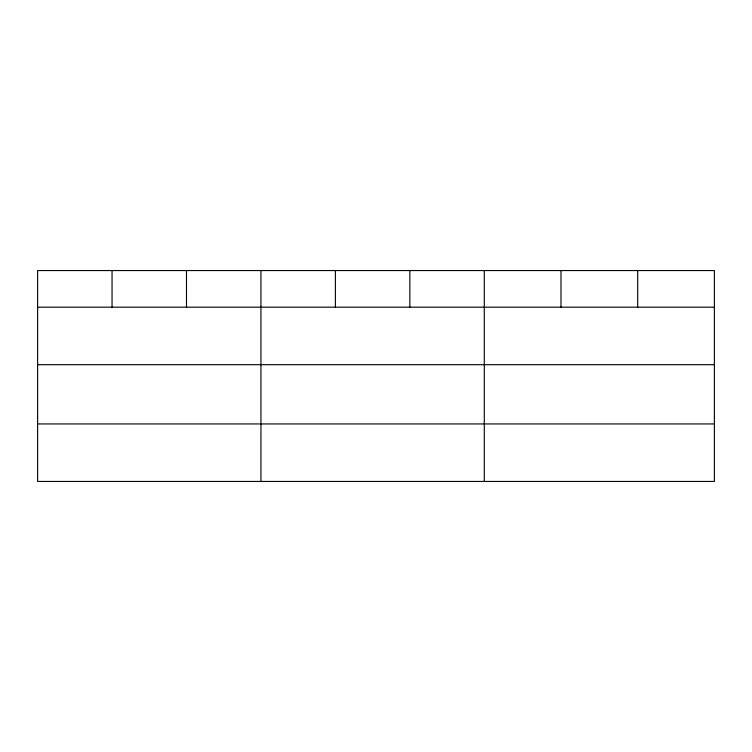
<?xml version="1.0" encoding="UTF-8"?>
<svg xmlns="http://www.w3.org/2000/svg" width="752" height="752" viewBox="0 0 752 752"><rect width="100%" height="100%" fill="white"/><g stroke="black" fill="none" stroke-linecap="round" stroke-linejoin="round"><path stroke-width="1.13" d="M714.4 364.692L714.4 270.551L37.6 270.551L37.6 481.449L714.4 481.449L714.4 364.692L37.6 364.692M37.6 307.183L714.4 307.183M37.6 423.94L714.4 423.94M637.696 270.551L637.696 307.183M560.992 270.551L560.992 307.183M484.288 270.551L484.288 481.449M409.84 270.551L409.84 307.183M335.392 270.551L335.392 307.183M260.944 270.551L260.944 481.449M186.496 270.551L186.496 307.183M112.048 270.551L112.048 307.183"/></g></svg>
